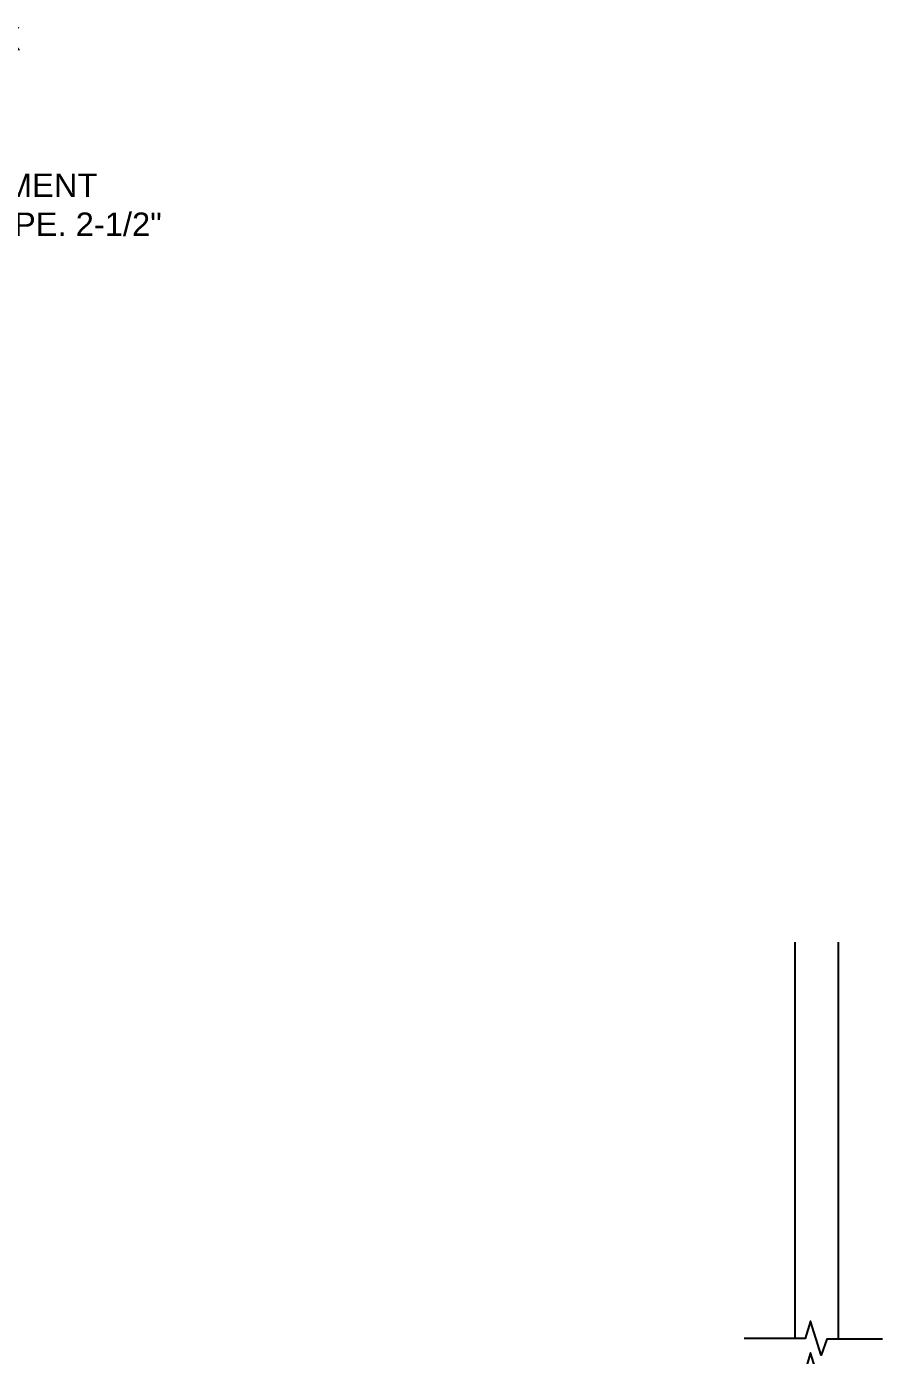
# Paper-space layout 'PV12-03 PCS AUX RACK DETAILS (2)' of a CAD drawing. Header units: feet. Extents: x 5.4 to 34.1, y 1.3 to 21.7.
# Drawn here: x 19.67 to 23.33, y 15.59 to 21.27 of the extents above; entities that cross this region are included whole.
import ezdxf
from ezdxf import colors
from ezdxf.entities.mleader import LeaderData, LeaderLine
from ezdxf.math import Vec2, Vec3

# ---------------------------------------------------------------- set-up
doc = ezdxf.new("R2010")
doc.units = ezdxf.units.FT
doc.header["$MEASUREMENT"] = 0
doc.layers.add('DETL-LTLN', color=5, linetype='Continuous')
doc.layers.add('G-ANNO-TEXT', color=1, linetype='Continuous')
doc.styles.add('NEI-A', font='arial.ttf')

psp = doc.layouts.new('PV12-03 PCS AUX RACK DETAILS (2)')

# ---------------------------------------------------------------- linework, layer by layer
at = {"color": 7, "lineweight": 25}
for points in [[(23.3307, 15.6644), (23.0938, 15.6644), (23.0684, 15.5958), (23.0227, 15.7404), (23.0006, 15.6669), (22.74, 15.6669)], [(23.3307, 15.5282), (23.0938, 15.5282), (23.0684, 15.4596), (23.0227, 15.6051), (23.0006, 15.5307), (22.74, 15.5307)]]:
    psp.add_lwpolyline(points, dxfattribs=at)
at = {"layer": 'DETL-LTLN'}
for points in [[(22.9561, 17.3617), (22.9561, 15.6669)], [(23.1436, 15.6644), (23.1436, 17.3617)]]:
    psp.add_lwpolyline(points, dxfattribs=at)

# ---------------------------------------------------------------- leaders
at = {"layer": 'G-ANNO-TEXT'}
ml = psp.add_multileader_mtext('Standard', dxfattribs=at)
ml.set_content('\\A1;MASTER CONTROL BOX', color=256, style='NEI-A')
ml.set_leader_properties()
ml.build(insert=Vec2(0, 0))
ml.multileader.update_dxf_attribs({"dogleg_length": 0.125, "arrow_head_size": 0.18})
ctx = ml.context
ctx.base_point, ctx.char_height, ctx.arrow_head_size, ctx.landing_gap_size, ctx.plane_origin = Vec3(17.9207, 21.2222, 699.2972), 0.1, 0.18, 0.09, Vec3(17.4449, 21.1064, 699.2972)
notes = []
notes.append((ctx, [(0, (1, 1, 0), (17.7957, 21.2222, 699.2972), (1, 0), 0.125, [(0, [(17.4703, 20.7546, 699.2972)], 0, [])])]))
ctx.mtext.insert, ctx.mtext.width, ctx.mtext.flow_direction = Vec3(18.0107, 21.2731, 699.2972), 1.764869, 5
ml = psp.add_multileader_mtext('Standard', dxfattribs=at)
ml.set_content('\\A1;INSTRUMENT MAST PIPE. 2-1/2" RGS', color=256, style='NEI-A')
ml.set_leader_properties()
ml.build(insert=Vec2(0, 0))
ml.multileader.update_dxf_attribs({"dogleg_length": 0.125, "arrow_head_size": 0.18})
ctx = ml.context
ctx.base_point, ctx.char_height, ctx.arrow_head_size, ctx.landing_gap_size, ctx.plane_origin = Vec3(18.9699, 20.5957, 699.2972), 0.1, 0.18, 0.09, Vec3(17.9784, 20.2834, 699.2972)
notes.append((ctx, [(0, (1, 1, 0), (18.8449, 20.5957, 699.2972), (1, 0), 0.125, [(0, [(18.5539, 20.1487, 699.2972)], 0, [])])]))
ctx.mtext.insert, ctx.mtext.width, ctx.mtext.flow_direction = Vec3(19.0599, 20.6465, 699.2972), 1.333578, 5
for ctx, leaders in notes:
    for number, flags, end, landing, length, lines in leaders:
        leader = LeaderData()
        leader.index, (leader.has_last_leader_line, leader.has_dogleg_vector, leader.attachment_direction) = number, flags
        leader.last_leader_point, leader.dogleg_vector, leader.dogleg_length = Vec3(end), Vec3(landing), length
        for number, points, colour, breaks in lines:
            line = LeaderLine()
            line.index, line.vertices, line.color, line.breaks = number, Vec3.list(points), colors.encode_raw_color(colour), breaks
            leader.lines.append(line)
        ctx.leaders.append(leader)

doc.saveas('drawing.dxf')
